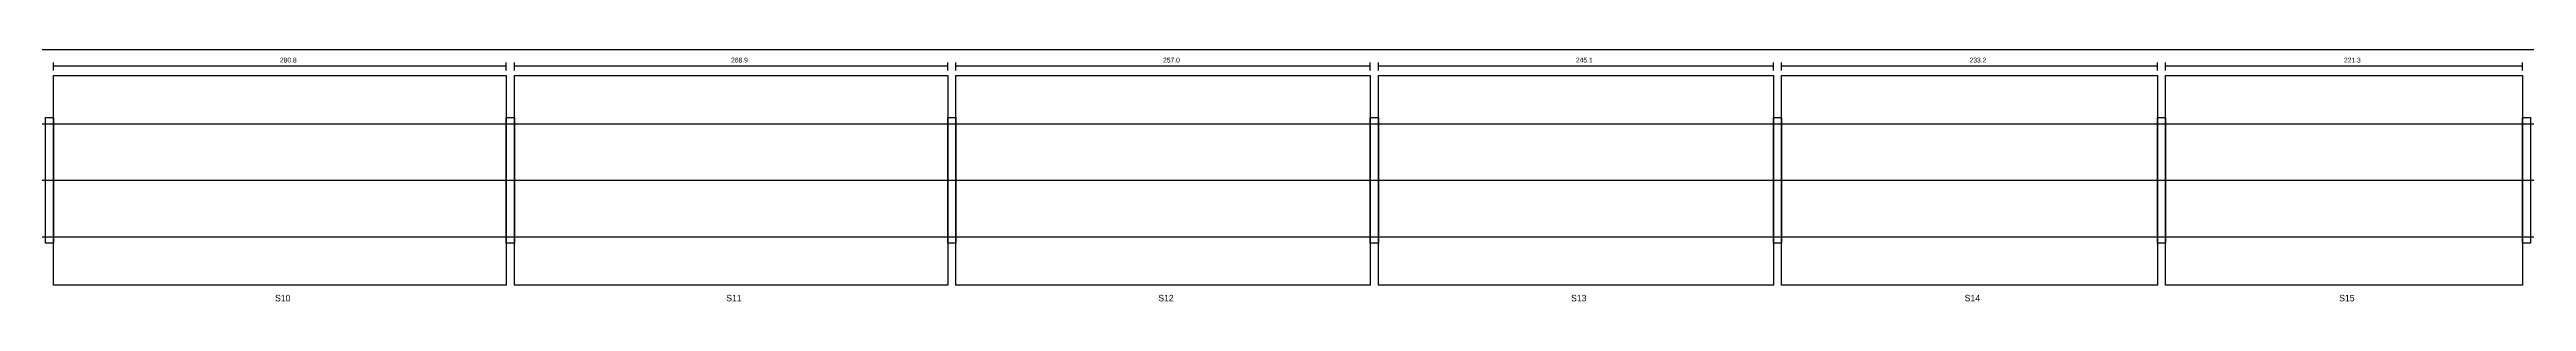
# Model space of a CAD drawing. Header units: metres. Extents: x -20 to 6003, y -89 to 86.
# Drawn here: x 3124 to 4660, y -75 to 81 of the extents above; entities that cross this region are included whole.
import ezdxf

# ---------------------------------------------------------------- set-up
doc = ezdxf.new("R2010")
doc.units = ezdxf.units.M
for name, color, linetype in [('CENTRE', 1, 'Continuous'), ('DIMENSION', 2, 'Continuous'), ('HATCH', 8, 'Continuous'), ('OUTLINE', 7, 'Continuous'), ('TITLE', 4, 'Continuous')]:
    doc.layers.add(name, color=color, linetype=linetype)

msp = doc.modelspace()

# ---------------------------------------------------------------- linework, layer by layer
at = {"layer": 'CENTRE'}
msp.add_line((-20, 0), (5976.1, 0), dxfattribs=at)
at = {"layer": 'DIMENSION', "color": 2}
for p, q in [((0, 81), (5956.1, 81)), ((3126.5, 68), (3126.5, 73)), ((3126.5, 71), (3407.3, 71)), ((3407.3, 68), (3407.3, 73)), ((3412.3, 68), (3412.3, 73)), ((3412.3, 71), (3681.2, 71)), ((3681.2, 68), (3681.2, 73)), ((3686.2, 68), (3686.2, 73)), ((3686.2, 71), (3943.2, 71)), ((3943.2, 68), (3943.2, 73)), ((3948.2, 68), (3948.2, 73)), ((3948.2, 71), (4193.3, 71)), ((4193.3, 68), (4193.3, 73)), ((4198.3, 68), (4198.3, 73)), ((4198.3, 71), (4431.5, 71)), ((4431.5, 68), (4431.5, 73)), ((4436.5, 68), (4436.5, 73)), ((4436.5, 71), (4657.8, 71)), ((4657.8, 68), (4657.8, 73))]:
    msp.add_line(p, q, dxfattribs=at)
at = {"layer": 'HATCH'}
for points in [[(3121.5, 39), (3126.5, 39), (3126.5, -39), (3121.5, -39)], [(3407.3, 39), (3412.3, 39), (3412.3, -39), (3407.3, -39)], [(3681.2, 39), (3686.2, 39), (3686.2, -39), (3681.2, -39)], [(3943.2, 39), (3948.2, 39), (3948.2, -39), (3943.2, -39)], [(4193.3, 39), (4198.3, 39), (4198.3, -39), (4193.3, -39)], [(4431.5, 39), (4436.5, 39), (4436.5, -39), (4431.5, -39)], [(4657.8, 39), (4662.8, 39), (4662.8, -39), (4657.8, -39)]]:
    msp.add_lwpolyline(points, close=True, dxfattribs=at)
at = {"layer": 'OUTLINE'}
for p, q in [((0, 35), (5956.1, 35)), ((0, -35), (5956.1, -35))]:
    msp.add_line(p, q, dxfattribs=at)
for points in [[(3126.5, 65), (3407.3, 65), (3407.3, -65), (3126.5, -65)], [(3412.3, 65), (3681.2, 65), (3681.2, -65), (3412.3, -65)], [(3686.2, 65), (3943.2, 65), (3943.2, -65), (3686.2, -65)], [(3948.2, 65), (4193.3, 65), (4193.3, -65), (3948.2, -65)], [(4198.3, 65), (4431.5, 65), (4431.5, -65), (4198.3, -65)], [(4436.5, 65), (4657.8, 65), (4657.8, -65), (4436.5, -65)]]:
    msp.add_lwpolyline(points, close=True, dxfattribs=at)

# ---------------------------------------------------------------- texts
at = {"layer": 'DIMENSION'}
for s, p in [('280.8', (3266.9, 73)), ('268.9', (3546.75, 73)), ('257.0', (3814.7, 73)), ('245.1', (4070.75, 73)), ('233.2', (4314.9, 73)), ('221.3', (4547.15, 73))]:
    msp.add_text(s, height=3, dxfattribs=at).set_placement(p)
at = {"layer": 'TITLE'}
for s, p in [('S10', (3263.9, -75)), ('S11', (3543.75, -75)), ('S12', (3811.7, -75)), ('S13', (4067.75, -75)), ('S14', (4311.9, -75)), ('S15', (4544.15, -75))]:
    msp.add_text(s, height=4, dxfattribs=at).set_placement(p)

doc.saveas('drawing.dxf')
